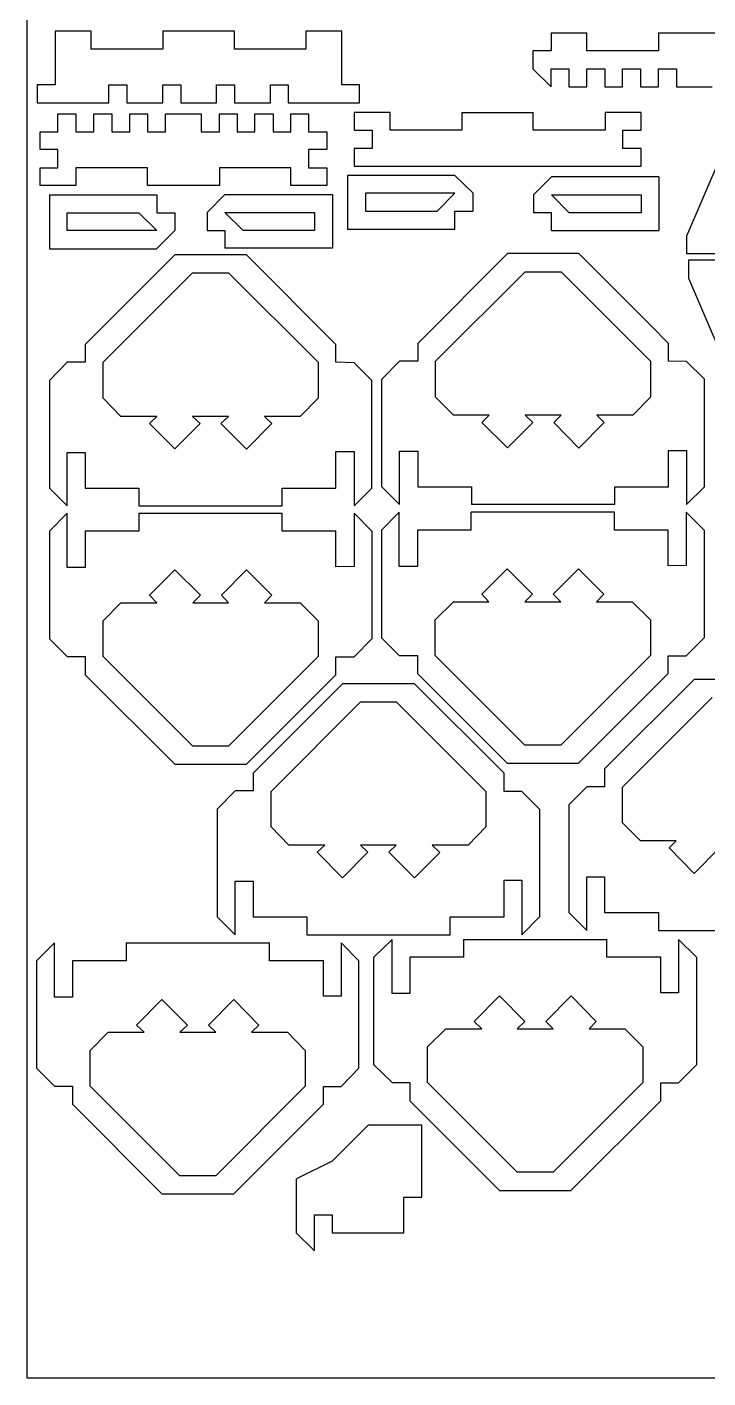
# Model space of a CAD drawing. Extents: x -4665 to 4665, y -2178 to 2178.
# Drawn here: x -4665 to -3205, y -2178 to 716 of the extents above; entities that cross this region are included whole.
import ezdxf

# ---------------------------------------------------------------- set-up
doc = ezdxf.new("R2010")
doc.units = 0
doc.header["$MEASUREMENT"] = 0
doc.layers.get('0').update_dxf_attribs({"linetype": 'CONTINUOUS'})

msp = doc.modelspace()

# ---------------------------------------------------------------- linework, layer by layer
for p, q in [((-4664.7, 2178.2), (-4664.7, -2178.2)), ((-4527.5, 707.1), (-4604.5, 707.1)), ((-4604.5, 707.1), (-4604.5, 591.9)), ((-4527.5, 668.1), (-4527.5, 707.1)), ((-4220.1, 707.1), (-4373.4, 707.1)), ((-4373.4, 707.1), (-4373.4, 668.1)), ((-4220.1, 668.1), (-4220.1, 707.1)), ((-4066.9, 707.1), (-4066.9, 668.1)), ((-3989.9, 707.1), (-4066.9, 707.1)), ((-3989.9, 591.9), (-3989.9, 707.1)), ((-3541.2, 703), (-3465, 703)), ((-3541.2, 703), (-3541.2, 664.9)), ((-3465, 664.9), (-3465, 703)), ((-3310.9, 703), (-3157.6, 703)), ((-3310.9, 703), (-3310.9, 664.9)), ((-4373.4, 668.1), (-4527.5, 668.1)), ((-4066.9, 668.1), (-4220.1, 668.1)), ((-3541.2, 664.9), (-3580.1, 664.9)), ((-3580.1, 664.9), (-3580.1, 626)), ((-3310.9, 664.9), (-3465, 664.9)), ((-3580.1, 626), (-3541.2, 587.9)), ((-3541.2, 587.9), (-3541.2, 626)), ((-3541.2, 626), (-3503.1, 626)), ((-3503.1, 626), (-3503.1, 587.9)), ((-3465, 587.9), (-3465, 626)), ((-3465, 626), (-3426, 626)), ((-3426, 626), (-3426, 587.9)), ((-3387.9, 587.9), (-3387.9, 626)), ((-3387.9, 626), (-3349.8, 626)), ((-3349.8, 626), (-3349.8, 587.9)), ((-3310.9, 587.9), (-3310.9, 626)), ((-3310.9, 626), (-3272.8, 626)), ((-3272.8, 626), (-3272.8, 587.9)), ((-4604.5, 591.9), (-4642.6, 591.9)), ((-4642.6, 591.9), (-4642.6, 553)), ((-4489.4, 591.9), (-4450.4, 591.9)), ((-4489.4, 553), (-4489.4, 591.9)), ((-4450.4, 591.9), (-4450.4, 553)), ((-4373.4, 553), (-4373.4, 591.9)), ((-4373.4, 591.9), (-4335.3, 591.9)), ((-4335.3, 591.9), (-4335.3, 553)), ((-4258.2, 553), (-4258.2, 591.9)), ((-4258.2, 591.9), (-4220.1, 591.9)), ((-4220.1, 591.9), (-4220.1, 553)), ((-4143.1, 553), (-4143.1, 591.9)), ((-4143.1, 591.9), (-4105, 591.9)), ((-4105, 591.9), (-4105, 553)), ((-3951.8, 591.9), (-3989.9, 591.9)), ((-3951.8, 553), (-3951.8, 591.9)), ((-3503.1, 587.9), (-3465, 587.9)), ((-3426, 587.9), (-3387.9, 587.9)), ((-3349.8, 587.9), (-3310.9, 587.9)), ((-3272.8, 587.9), (-3195.7, 587.9)), ((-4642.6, 553), (-4489.4, 553)), ((-4450.4, 553), (-4373.4, 553)), ((-4335.3, 553), (-4258.2, 553)), ((-4220.1, 553), (-4143.1, 553)), ((-4105, 553), (-3951.8, 553)), ((-4598.6, 529.5), (-4559.7, 529.5)), ((-4598.6, 491.4), (-4598.6, 529.5)), ((-4559.7, 529.5), (-4559.7, 491.4)), ((-4521.6, 529.5), (-4482.6, 529.5)), ((-4521.6, 491.4), (-4521.6, 529.5)), ((-4482.6, 529.5), (-4482.6, 491.4)), ((-4444.5, 529.5), (-4406.4, 529.5)), ((-4444.5, 491.4), (-4444.5, 529.5)), ((-4406.4, 529.5), (-4406.4, 491.4)), ((-4367.5, 491.4), (-4367.5, 529.5)), ((-4367.5, 529.5), (-4291.3, 529.5)), ((-4291.3, 529.5), (-4291.3, 491.4)), ((-4252.3, 529.5), (-4214.2, 529.5)), ((-4252.3, 491.4), (-4252.3, 529.5)), ((-4214.2, 529.5), (-4214.2, 491.4)), ((-4176.1, 529.5), (-4137.2, 529.5)), ((-4176.1, 491.4), (-4176.1, 529.5)), ((-4137.2, 529.5), (-4137.2, 491.4)), ((-4099.1, 529.5), (-4061, 529.5)), ((-4099.1, 491.4), (-4099.1, 529.5)), ((-4061, 529.5), (-4061, 491.4)), ((-3963.1, 532.6), (-3963.1, 494.5)), ((-3886.1, 532.6), (-3963.1, 532.6)), ((-3886.1, 494.5), (-3886.1, 532.6)), ((-3732.8, 532.6), (-3732.8, 494.5)), ((-3732.8, 532.6), (-3579.6, 532.6)), ((-3579.6, 494.5), (-3579.6, 532.6)), ((-3348.4, 532.6), (-3425.5, 532.6)), ((-3425.5, 532.6), (-3425.5, 494.5)), ((-3348.4, 494.5), (-3348.4, 532.6)), ((-3250, 268.2), (-3134.9, 537.5)), ((-3963.1, 494.5), (-3925, 494.5)), ((-3925, 494.5), (-3925, 455.6)), ((-3732.8, 494.5), (-3886.1, 494.5)), ((-3425.5, 494.5), (-3579.6, 494.5)), ((-3387.4, 494.5), (-3348.4, 494.5)), ((-3387.4, 455.6), (-3387.4, 494.5)), ((-4636.7, 491.4), (-4598.6, 491.4)), ((-4636.7, 453.3), (-4636.7, 491.4)), ((-4559.7, 491.4), (-4521.6, 491.4)), ((-4482.6, 491.4), (-4444.5, 491.4)), ((-4406.4, 491.4), (-4367.5, 491.4)), ((-4291.3, 491.4), (-4252.3, 491.4)), ((-4214.2, 491.4), (-4176.1, 491.4)), ((-4137.2, 491.4), (-4099.1, 491.4)), ((-4061, 491.4), (-4022, 491.4)), ((-4022, 491.4), (-4022, 453.3)), ((-4598.6, 453.3), (-4636.7, 453.3)), ((-4598.6, 414.4), (-4598.6, 453.3)), ((-4022, 453.3), (-4061, 453.3)), ((-4061, 453.3), (-4061, 414.4)), ((-3925, 455.6), (-3963.1, 455.6)), ((-3963.1, 455.6), (-3963.1, 417.5)), ((-3348.4, 455.6), (-3387.4, 455.6)), ((-3348.4, 417.5), (-3348.4, 455.6)), ((-4636.7, 376.3), (-4636.7, 414.4)), ((-4636.7, 414.4), (-4598.6, 414.4)), ((-4406.4, 414.4), (-4559.7, 414.4)), ((-4559.7, 414.4), (-4559.7, 376.3)), ((-4406.4, 376.3), (-4406.4, 414.4)), ((-4099.1, 414.4), (-4252.3, 414.4)), ((-4252.3, 414.4), (-4252.3, 376.3)), ((-4099.1, 376.3), (-4099.1, 414.4)), ((-4061, 414.4), (-4022, 414.4)), ((-4022, 414.4), (-4022, 376.3)), ((-3963.1, 417.5), (-3348.4, 417.5)), ((-4559.7, 376.3), (-4636.7, 376.3)), ((-4252.3, 376.3), (-4406.4, 376.3)), ((-4022, 376.3), (-4099.1, 376.3)), ((-3977.7, 397.9), (-3977.7, 282.8)), ((-3747.4, 397.9), (-3977.7, 397.9)), ((-3708.5, 359.8), (-3747.4, 397.9)), ((-3578.7, 356), (-3540.6, 395)), ((-3310.3, 395), (-3540.6, 395)), ((-3310.3, 395), (-3310.3, 279.8)), ((-4616.4, 355.9), (-4616.4, 240.8)), ((-4616.4, 355.9), (-4386.1, 355.9)), ((-4386.1, 355.9), (-4386.1, 317.8)), ((-4278.6, 318.1), (-4240.5, 357)), ((-4240.5, 357), (-4010.2, 357)), ((-4010.2, 357), (-4010.2, 241.9)), ((-3938.8, 359.8), (-3938.8, 320.9)), ((-3747.4, 359.8), (-3938.8, 359.8)), ((-3785.5, 320.9), (-3747.4, 359.8)), ((-3708.5, 321.7), (-3708.5, 359.8)), ((-3578.7, 356), (-3578.7, 317.9)), ((-3502.5, 317.9), (-3540.6, 356)), ((-3540.6, 356), (-3348.4, 356)), ((-3348.4, 356), (-3348.4, 317.9)), ((-3938.8, 320.9), (-3785.5, 320.9)), ((-3747.4, 320.9), (-3709.3, 320.9)), ((-3747.4, 282.8), (-3747.4, 320.9)), ((-3708.5, 321.7), (-3709.3, 320.9)), ((-4578.3, 279.7), (-4578.3, 317.8)), ((-4578.3, 317.8), (-4425.1, 317.8)), ((-4425.1, 317.8), (-4386.1, 279.7)), ((-4386.1, 317.8), (-4348, 317.8)), ((-4348, 317.8), (-4348, 279.7)), ((-4278.6, 318.1), (-4278.6, 280)), ((-4240.5, 318.1), (-4048.3, 318.1)), ((-4201.6, 280), (-4240.5, 318.1)), ((-4048.3, 318.1), (-4048.3, 280)), ((-3540.6, 317.9), (-3578.7, 317.9)), ((-3540.6, 279.8), (-3540.6, 317.9)), ((-3348.4, 317.9), (-3502.5, 317.9)), ((-4386.1, 279.7), (-4578.3, 279.7)), ((-4348, 279.7), (-4387, 240.8)), ((-4278.6, 280), (-4240.5, 280)), ((-4240.5, 280), (-4240.5, 241.9)), ((-4048.3, 280), (-4201.6, 280)), ((-3977.7, 282.8), (-3747.4, 282.8)), ((-3540.6, 279.8), (-3310.3, 279.8)), ((-3250, 230.1), (-3250, 268.2)), ((-4616.4, 240.8), (-4387, 240.8)), ((-4010.2, 241.9), (-4240.5, 241.9)), ((-4348, 227.8), (-4540.2, 35.6)), ((-4193.9, 227.8), (-4348, 227.8)), ((-4002.6, 35.6), (-4193.9, 227.8)), ((-3634.7, 230.3), (-3826.9, 38.1)), ((-3481.5, 230.3), (-3634.7, 230.3)), ((-3328.2, 77.1), (-3481.5, 230.3)), ((-3096.8, 230.1), (-3250, 230.1)), ((-3093.5, 216), (-3246.8, 216)), ((-3246.8, 216), (-3246.8, 177.9)), ((-4501.3, -2.5), (-4309.9, 188.8)), ((-4309.9, 188.8), (-4232.9, 188.8)), ((-4232.9, 188.8), (-4040.7, -2.5)), ((-3788.8, 0), (-3596.6, 191.4)), ((-3596.6, 191.4), (-3519.6, 191.4)), ((-3519.6, 191.4), (-3328.2, 0)), ((-3246.8, 177.9), (-3131.6, -91.4)), ((-3328.2, 77.1), (-3328.2, 76.2)), ((-3328.2, 76.2), (-3327.4, 76.2)), ((-3289.3, 38.1), (-3327.4, 76.2)), ((-4540.2, 35.6), (-4540.2, -2.5)), ((-4002.6, -2.5), (-4002.6, 35.6)), ((-3826.9, 38.1), (-3826.9, 0)), ((-3289.3, 0), (-3289.3, 38.1)), ((-3865.9, 0), (-3904, -38.9)), ((-3826.9, 0), (-3865.9, 0)), ((-3788.8, -77), (-3788.8, 0)), ((-3328.2, 0), (-3328.2, -77)), ((-3251.2, -0.8), (-3289.3, 0)), ((-4578.3, -2.5), (-4616.4, -41.5)), ((-4540.2, -2.5), (-4578.3, -2.5)), ((-4501.3, -79.6), (-4501.3, -2.5)), ((-4040.7, -2.5), (-4040.7, -79.6)), ((-3963.6, -3.4), (-4002.6, -2.5)), ((-3925.5, -41.5), (-3963.6, -3.4)), ((-3212.3, -38.9), (-3251.2, -0.8)), ((-4616.4, -41.5), (-4616.4, -271.8)), ((-3925.5, -271.8), (-3925.5, -41.5)), ((-3904, -269.2), (-3904, -38.9)), ((-3212.3, -269.2), (-3212.3, -38.9)), ((-4463.2, -118.5), (-4501.3, -79.6)), ((-4040.7, -79.6), (-4078.8, -118.5)), ((-3750.7, -116), (-3788.8, -77)), ((-3328.2, -77), (-3366.3, -116)), ((-4386.1, -118.5), (-4463.2, -118.5)), ((-4402.2, -133.8), (-4386.1, -118.5)), ((-4348, -187.9), (-4402.2, -133.8)), ((-4293.8, -133.8), (-4348, -187.9)), ((-4309.9, -118.5), (-4293.8, -133.8)), ((-4232.9, -118.5), (-4309.9, -118.5)), ((-4249, -133.8), (-4232.9, -118.5)), ((-4193.9, -188.8), (-4249, -133.8)), ((-4139.7, -133.8), (-4193.9, -188.8)), ((-4078.8, -118.5), (-4155.8, -118.5)), ((-4155.8, -118.5), (-4139.7, -133.8)), ((-3673.7, -116), (-3750.7, -116)), ((-3689.8, -131.2), (-3673.7, -116)), ((-3634.7, -185.4), (-3689.8, -131.2)), ((-3580.6, -131.2), (-3634.7, -185.4)), ((-3596.6, -116), (-3580.6, -131.2)), ((-3519.6, -116), (-3596.6, -116)), ((-3535.7, -131.2), (-3519.6, -116)), ((-3481.5, -186.2), (-3535.7, -131.2)), ((-3427.3, -131.2), (-3481.5, -186.2)), ((-3443.4, -116), (-3427.3, -131.2)), ((-3366.3, -116), (-3443.4, -116)), ((-4578.3, -309.9), (-4578.3, -195.6)), ((-4578.3, -195.6), (-4540.2, -195.6)), ((-4540.2, -195.6), (-4540.2, -271.8)), ((-4002.6, -271.8), (-4002.6, -193.9)), ((-4002.6, -193.9), (-3963.6, -193.9)), ((-3963.6, -193.9), (-3963.6, -309.9)), ((-3865.9, -307.3), (-3865.9, -193)), ((-3865.9, -193), (-3826.9, -193)), ((-3826.9, -193), (-3826.9, -269.2)), ((-3289.3, -269.2), (-3289.3, -191.3)), ((-3289.3, -191.3), (-3251.2, -191.3)), ((-3251.2, -191.3), (-3251.2, -307.3)), ((-4616.4, -271.8), (-4578.3, -309.9)), ((-4540.2, -271.8), (-4425.1, -271.8)), ((-4425.1, -271.8), (-4425.1, -309.9)), ((-4117.7, -309.9), (-4117.7, -271.8)), ((-4117.7, -271.8), (-4002.6, -271.8)), ((-3963.6, -309.9), (-3925.5, -271.8)), ((-3904, -269.2), (-3865.9, -307.3)), ((-3826.9, -269.2), (-3711.8, -269.2)), ((-3711.8, -269.2), (-3711.8, -307.3)), ((-3404.4, -307.3), (-3404.4, -269.2)), ((-3404.4, -269.2), (-3289.3, -269.2)), ((-3251.2, -307.3), (-3212.3, -269.2)), ((-4425.1, -309.9), (-4117.7, -309.9)), ((-3404.4, -307.3), (-3711.8, -307.3)), ((-4578.3, -325.5), (-4616.4, -364.4)), ((-4578.3, -442.3), (-4578.3, -325.5)), ((-4425.1, -325.5), (-4117.7, -325.5)), ((-4425.1, -325.5), (-4425.1, -364.4)), ((-4117.7, -364.4), (-4117.7, -325.5)), ((-3925.5, -364.4), (-3963.6, -325.5)), ((-3963.6, -325.5), (-3963.6, -439.8)), ((-3866.8, -323.2), (-3904.9, -362.2)), ((-3866.8, -440.1), (-3866.8, -323.2)), ((-3405.3, -323.2), (-3712.7, -323.2)), ((-3712.7, -362.2), (-3712.7, -323.2)), ((-3405.3, -362.2), (-3405.3, -323.2)), ((-3213.1, -362.2), (-3252.1, -323.2)), ((-3252.1, -323.2), (-3252.1, -437.5)), ((-4616.4, -364.4), (-4616.4, -594.7)), ((-4425.1, -364.4), (-4540.2, -364.4)), ((-4540.2, -364.4), (-4540.2, -442.3)), ((-4002.6, -364.4), (-4117.7, -364.4)), ((-4002.6, -440.6), (-4002.6, -364.4)), ((-3925.5, -364.4), (-3925.5, -594.7)), ((-3904.9, -362.2), (-3904.9, -592.5)), ((-3712.7, -362.2), (-3827.8, -362.2)), ((-3827.8, -362.2), (-3827.8, -440.1)), ((-3290.2, -362.2), (-3405.3, -362.2)), ((-3290.2, -438.4), (-3290.2, -362.2)), ((-3213.1, -362.2), (-3213.1, -592.5)), ((-4540.2, -442.3), (-4578.3, -442.3)), ((-4402.2, -501.6), (-4348, -447.4)), ((-4348, -447.4), (-4293, -501.6)), ((-4248.1, -501.6), (-4193.9, -447.4)), ((-4193.9, -447.4), (-4139.7, -501.6)), ((-3963.6, -439.8), (-4002.6, -440.6)), ((-3827.8, -440.1), (-3866.8, -440.1)), ((-3689.8, -499.3), (-3635.6, -445.1)), ((-3635.6, -445.1), (-3581.4, -499.3)), ((-3536.6, -499.3), (-3482.4, -445.1)), ((-3482.4, -445.1), (-3428.2, -499.3)), ((-3252.1, -437.5), (-3290.2, -438.4)), ((-4501.3, -556.6), (-4463.2, -517.7)), ((-4463.2, -517.7), (-4386.1, -517.7)), ((-4386.1, -517.7), (-4402.2, -501.6)), ((-4293, -501.6), (-4309.1, -517.7)), ((-4309.1, -517.7), (-4232.9, -517.7)), ((-4232.9, -517.7), (-4248.1, -501.6)), ((-4139.7, -501.6), (-4155.8, -517.7)), ((-4155.8, -517.7), (-4078.8, -517.7)), ((-4078.8, -517.7), (-4040.7, -556.6)), ((-3789.7, -554.4), (-3750.8, -515.4)), ((-3750.8, -515.4), (-3674.6, -515.4)), ((-3674.6, -515.4), (-3689.8, -499.3)), ((-3581.4, -499.3), (-3597.5, -515.4)), ((-3597.5, -515.4), (-3520.5, -515.4)), ((-3520.5, -515.4), (-3536.6, -499.3)), ((-3428.2, -499.3), (-3444.3, -515.4)), ((-3444.3, -515.4), (-3367.2, -515.4)), ((-3367.2, -515.4), (-3328.3, -554.4)), ((-4501.3, -632.8), (-4501.3, -556.6)), ((-4040.7, -556.6), (-4040.7, -632.8)), ((-3789.7, -630.6), (-3789.7, -554.4)), ((-3328.3, -554.4), (-3328.3, -630.6)), ((-4616.4, -594.7), (-4578.3, -632.8)), ((-3963.6, -633.7), (-3925.5, -594.7)), ((-3904.9, -592.5), (-3866.8, -630.6)), ((-3252.1, -631.4), (-3213.1, -592.5)), ((-4578.3, -632.8), (-4540.2, -632.8)), ((-4540.2, -632.8), (-4540.2, -671.8)), ((-4309.1, -825), (-4501.3, -632.8)), ((-4040.7, -632.8), (-4232.9, -825)), ((-4002.6, -671.8), (-4002.6, -633.7)), ((-4002.6, -633.7), (-3963.6, -633.7)), ((-3866.8, -630.6), (-3827.8, -630.6)), ((-3827.8, -630.6), (-3827.8, -669.5)), ((-3597.5, -822.8), (-3789.7, -630.6)), ((-3328.3, -630.6), (-3520.5, -822.8)), ((-3290.2, -669.5), (-3290.2, -631.4)), ((-3290.2, -631.4), (-3252.1, -631.4)), ((-4348, -863.1), (-4540.2, -671.8)), ((-4193.9, -863.1), (-4002.6, -671.8)), ((-4179.7, -882.7), (-3988.4, -691.4)), ((-3834.3, -691.4), (-3988.4, -691.4)), ((-3834.3, -691.4), (-3642.1, -882.7)), ((-3827.8, -669.5), (-3635.6, -860.9)), ((-3482.4, -860.9), (-3290.2, -669.5)), ((-3426.6, -873.5), (-3234.4, -682.2)), ((-3081.1, -682.2), (-3234.4, -682.2)), ((-3388.5, -912.5), (-3196.3, -720.3)), ((-4141.6, -921.7), (-3949.5, -729.5)), ((-3949.5, -729.5), (-3873.3, -729.5)), ((-3873.3, -729.5), (-3681.1, -921.7)), ((-4232.9, -825), (-4309.1, -825)), ((-3520.5, -822.8), (-3597.5, -822.8)), ((-4348, -863.1), (-4193.9, -863.1)), ((-3635.6, -860.9), (-3482.4, -860.9)), ((-4179.7, -882.7), (-4179.7, -920.8)), ((-3642.1, -921.7), (-3642.1, -882.7)), ((-3426.6, -873.5), (-3426.6, -911.6)), ((-4218.7, -920.8), (-4256.8, -959.8)), ((-4179.7, -920.8), (-4218.7, -920.8)), ((-4141.6, -997.9), (-4141.6, -921.7)), ((-3681.1, -921.7), (-3681.1, -997.9)), ((-3604, -921.7), (-3642.1, -921.7)), ((-3565.9, -959.8), (-3604, -921.7)), ((-3464.7, -911.6), (-3503.6, -950.6)), ((-3426.6, -911.6), (-3464.7, -911.6)), ((-3388.5, -988.7), (-3388.5, -912.5)), ((-3503.6, -950.6), (-3503.6, -1180.9)), ((-4256.8, -959.8), (-4256.8, -1190.1)), ((-3565.9, -959.8), (-3565.9, -1190.1)), ((-4103.5, -1036.8), (-4141.6, -997.9)), ((-3681.1, -997.9), (-3719.2, -1036.8)), ((-3349.5, -1027.6), (-3388.5, -988.7)), ((-4026.5, -1036.8), (-4103.5, -1036.8)), ((-4042.6, -1052.1), (-4026.5, -1036.8)), ((-3873.3, -1036.8), (-3949.5, -1036.8)), ((-3949.5, -1036.8), (-3934.2, -1052.1)), ((-3889.3, -1052.1), (-3873.3, -1036.8)), ((-3719.2, -1036.8), (-3796.2, -1036.8)), ((-3796.2, -1036.8), (-3780.1, -1052.9)), ((-3273.3, -1027.6), (-3349.5, -1027.6)), ((-3288.5, -1042.9), (-3273.3, -1027.6)), ((-3988.4, -1107.1), (-4042.6, -1052.1)), ((-3934.2, -1052.1), (-3988.4, -1107.1)), ((-3834.3, -1107.1), (-3889.3, -1052.1)), ((-3780.1, -1052.9), (-3834.3, -1107.1)), ((-3234.4, -1097.9), (-3288.5, -1042.9)), ((-3180.2, -1042.9), (-3234.4, -1097.9)), ((-4218.7, -1229), (-4218.7, -1113.9)), ((-4218.7, -1113.9), (-4179.7, -1113.9)), ((-4179.7, -1113.9), (-4179.7, -1190.1)), ((-3642.1, -1190.1), (-3642.1, -1112.2)), ((-3642.1, -1112.2), (-3604, -1112.2)), ((-3604, -1112.2), (-3604, -1229)), ((-3464.7, -1219.8), (-3464.7, -1104.7)), ((-3464.7, -1104.7), (-3426.6, -1104.7)), ((-3426.6, -1104.7), (-3426.6, -1180.9)), ((-3503.6, -1180.9), (-3464.7, -1219.8)), ((-3426.6, -1180.9), (-3311.4, -1180.9)), ((-3311.4, -1180.9), (-3311.4, -1219.8)), ((-4256.8, -1190.1), (-4218.7, -1229)), ((-4179.7, -1190.1), (-4064.6, -1190.1)), ((-4064.6, -1190.1), (-4064.6, -1229)), ((-3757.3, -1229), (-3757.3, -1190.1)), ((-3757.3, -1190.1), (-3642.1, -1190.1)), ((-3604, -1229), (-3565.9, -1190.1)), ((-4064.6, -1229), (-3757.3, -1229)), ((-3882.2, -1238.8), (-3921.1, -1276.9)), ((-3882.2, -1354.8), (-3882.2, -1238.8)), ((-3728.9, -1238.8), (-3728.9, -1276.9)), ((-3728.9, -1238.8), (-3421.6, -1238.8)), ((-3421.6, -1276.9), (-3421.6, -1238.8)), ((-3311.4, -1219.8), (-3004.1, -1219.8)), ((-3229.4, -1276.9), (-3268.3, -1238.8)), ((-3268.3, -1238.8), (-3268.3, -1353.1)), ((-4606, -1246.3), (-4644.1, -1284.4)), ((-4606, -1362.3), (-4606, -1246.3)), ((-4451.9, -1246.3), (-4144.6, -1246.3)), ((-4451.9, -1246.3), (-4451.9, -1284.4)), ((-4144.6, -1284.4), (-4144.6, -1246.3)), ((-3953.2, -1284.4), (-3991.3, -1246.3)), ((-3991.3, -1246.3), (-3991.3, -1360.6)), ((-4644.1, -1284.4), (-4644.1, -1514.7)), ((-4451.9, -1284.4), (-4567.1, -1284.4)), ((-4567.1, -1284.4), (-4567.1, -1362.3)), ((-4029.4, -1284.4), (-4144.6, -1284.4)), ((-4029.4, -1360.6), (-4029.4, -1284.4)), ((-3953.2, -1514.7), (-3953.2, -1284.4)), ((-3921.1, -1507.2), (-3921.1, -1276.9)), ((-3728.9, -1276.9), (-3844.1, -1276.9)), ((-3844.1, -1276.9), (-3844.1, -1354.8)), ((-3306.4, -1276.9), (-3421.6, -1276.9)), ((-3306.4, -1353.1), (-3306.4, -1276.9)), ((-3229.4, -1276.9), (-3229.4, -1507.2)), ((-3844.1, -1354.8), (-3882.2, -1354.8)), ((-3706, -1414.9), (-3651.9, -1359.9)), ((-3651.9, -1359.9), (-3597.7, -1414.9)), ((-3552.8, -1414.9), (-3498.6, -1359.9)), ((-3498.6, -1359.9), (-3444.4, -1414.9)), ((-3268.3, -1353.1), (-3306.4, -1353.1)), ((-4567.1, -1362.3), (-4606, -1362.3)), ((-4429.9, -1422.4), (-4375.7, -1367.3)), ((-4375.7, -1367.3), (-4320.7, -1422.4)), ((-4275.8, -1422.4), (-4221.6, -1367.3)), ((-4221.6, -1367.3), (-4167.4, -1422.4)), ((-3991.3, -1360.6), (-4029.4, -1360.6)), ((-3690, -1430.2), (-3706, -1414.9)), ((-3597.7, -1414.9), (-3613.8, -1430.2)), ((-3536.7, -1430.2), (-3552.8, -1414.9)), ((-3444.4, -1414.9), (-3459.7, -1430.2)), ((-4529, -1476.6), (-4490.9, -1437.6)), ((-4490.9, -1437.6), (-4413.8, -1437.6)), ((-4413.8, -1437.6), (-4429.9, -1422.4)), ((-4320.7, -1422.4), (-4336.8, -1437.6)), ((-4336.8, -1437.6), (-4259.7, -1437.6)), ((-4259.7, -1437.6), (-4275.8, -1422.4)), ((-4167.4, -1422.4), (-4183.5, -1437.6)), ((-4183.5, -1437.6), (-4106.5, -1437.6)), ((-4106.5, -1437.6), (-4068.4, -1476.6)), ((-3806, -1469.1), (-3767, -1430.2)), ((-3767, -1430.2), (-3690, -1430.2)), ((-3613.8, -1430.2), (-3536.7, -1430.2)), ((-3459.7, -1430.2), (-3383.5, -1430.2)), ((-3383.5, -1430.2), (-3344.5, -1469.1)), ((-3806, -1545.3), (-3806, -1469.1)), ((-3344.5, -1469.1), (-3344.5, -1545.3)), ((-4529, -1552.8), (-4529, -1476.6)), ((-4068.4, -1476.6), (-4068.4, -1552.8)), ((-4644.1, -1514.7), (-4606, -1552.8)), ((-3991.3, -1553.6), (-3953.2, -1514.7)), ((-3921.1, -1507.2), (-3882.2, -1545.3)), ((-3268.3, -1546.2), (-3229.4, -1507.2)), ((-4606, -1552.8), (-4567.1, -1552.8)), ((-4567.1, -1552.8), (-4567.1, -1591.7)), ((-4336.8, -1744.9), (-4529, -1552.8)), ((-4068.4, -1552.8), (-4259.7, -1744.9)), ((-4029.4, -1591.7), (-4029.4, -1553.6)), ((-4029.4, -1553.6), (-3991.3, -1553.6)), ((-3882.2, -1545.3), (-3844.1, -1545.3)), ((-3844.1, -1545.3), (-3844.1, -1584.3)), ((-3613.8, -1737.5), (-3806, -1545.3)), ((-3344.5, -1545.3), (-3536.7, -1737.5)), ((-3306.4, -1584.3), (-3306.4, -1546.2)), ((-3306.4, -1546.2), (-3268.3, -1546.2)), ((-3651.9, -1776.5), (-3844.1, -1584.3)), ((-3496.9, -1774.8), (-3306.4, -1584.3)), ((-4375.7, -1783.9), (-4567.1, -1591.7)), ((-4029.4, -1591.7), (-4221.6, -1783.9)), ((-3933.3, -1636.9), (-4010.4, -1713.9)), ((-3818.2, -1636.9), (-3933.3, -1636.9)), ((-3818.2, -1791), (-3818.2, -1636.9)), ((-4010.4, -1713.9), (-4085.8, -1751.2)), ((-4259.7, -1744.9), (-4336.8, -1744.9)), ((-4087.4, -1752.9), (-4085.8, -1751.2)), ((-4087.4, -1752.9), (-4087.4, -1867.2)), ((-3536.7, -1737.5), (-3613.8, -1737.5)), ((-4375.7, -1783.9), (-4221.6, -1783.9)), ((-3857.1, -1867.2), (-3857.1, -1791)), ((-3857.1, -1791), (-3818.2, -1791)), ((-3651.9, -1776.5), (-3498.6, -1776.5)), ((-3496.9, -1774.8), (-3498.6, -1775.6)), ((-3498.6, -1775.6), (-3498.6, -1776.5)), ((-4048.5, -1829.1), (-4010.4, -1829.1)), ((-4048.5, -1906.1), (-4048.5, -1829.1)), ((-4010.4, -1829.1), (-4010.4, -1867.2)), ((-4087.4, -1867.2), (-4048.5, -1906.1)), ((-4010.4, -1867.2), (-3857.1, -1867.2)), ((-4664.7, -2178.2), (4664.7, -2178.2))]:
    msp.add_line(p, q)

doc.saveas('drawing.dxf')
